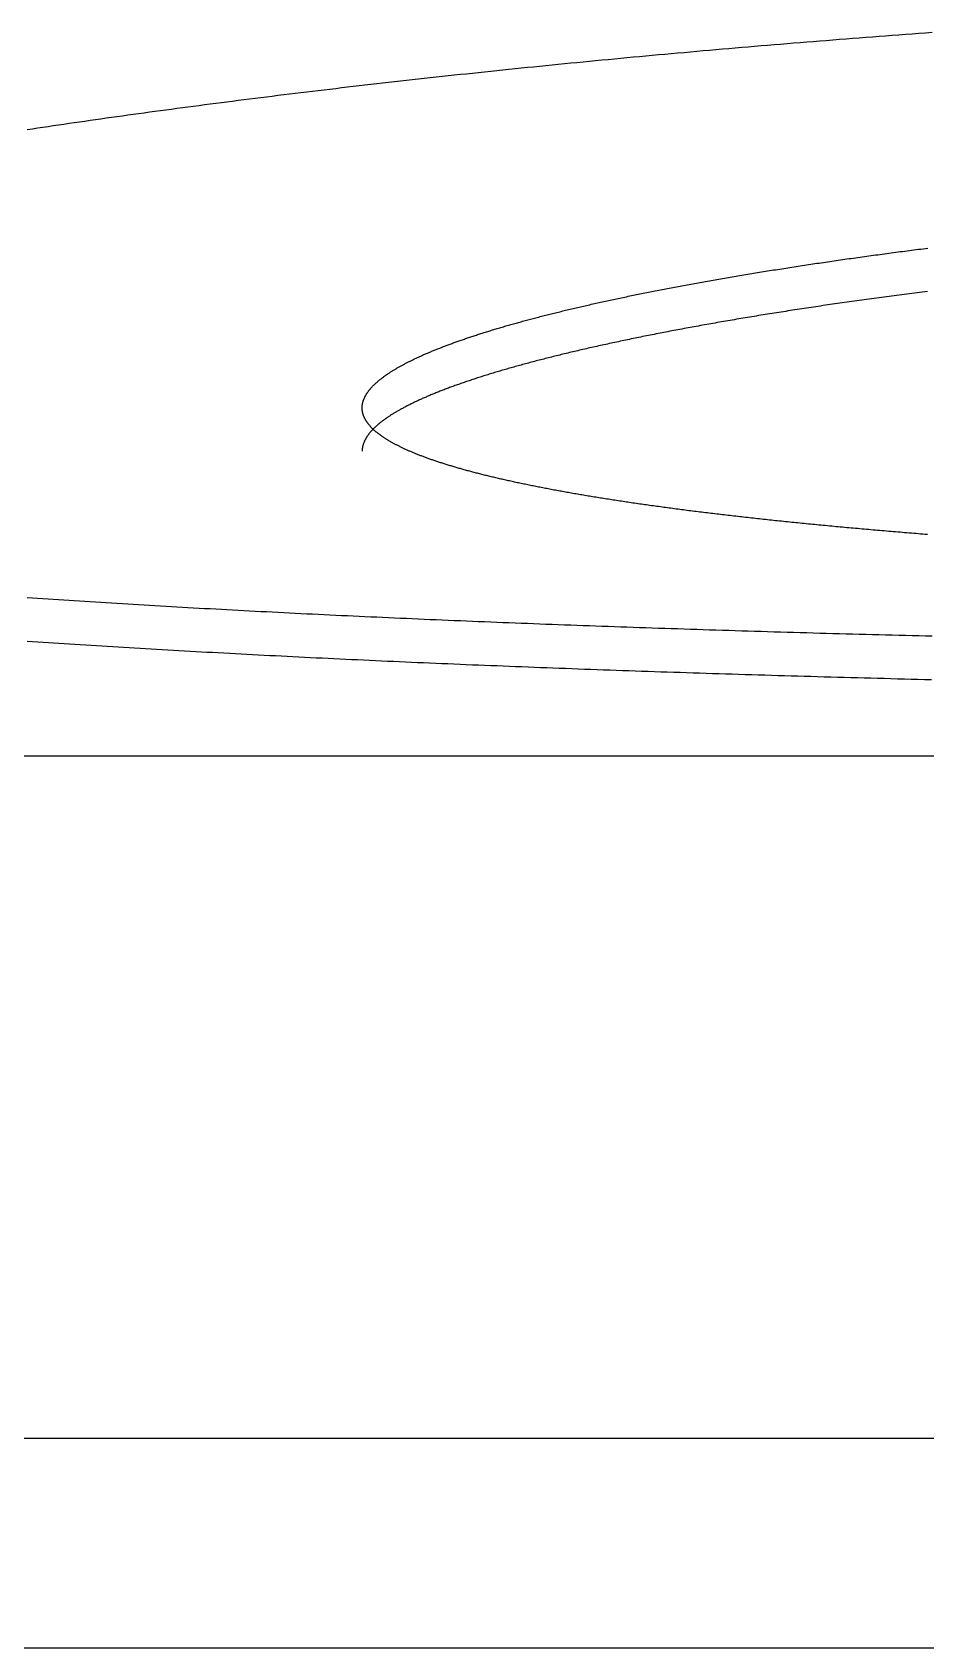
# Model space of a CAD drawing. Extents: x 2.75 to 8.34, y 2.35 to 7.17.
# Drawn here: x 7.82121 to 7.82632, y 4.00463 to 4.01389 of the extents above; entities that cross this region are included whole.
import ezdxf

# ---------------------------------------------------------------- set-up
doc = ezdxf.new("R2010")
doc.units = 0
doc.header["$LTSCALE"] = 0.5
doc.layers.add('TANGENT_LINES', color=7, linetype='CONTINUOUS')
doc.layers.add('VISIBLE', color=7, linetype='CONTINUOUS')

msp = doc.modelspace()

# ---------------------------------------------------------------- linework, layer by layer
at = {"layer": 'TANGENT_LINES'}
for p, q in [((7.8831909, 4.0097398), (7.7835034, 4.0097398)), ((7.7835034, 4.0058339), (7.8831909, 4.0058339))]:
    msp.add_line(p, q, dxfattribs=at)
at = {"layer": 'VISIBLE'}
msp.add_line((7.6545628, 4.004633), (7.9006258, 4.004633), dxfattribs=at)
for points in [[(7.8211792, 4.0133309), (7.8212089, 4.0133353), (7.8212386, 4.0133398), (7.8212684, 4.0133442), (7.8212983, 4.0133487), (7.8213283, 4.0133531), (7.8213583, 4.0133575), (7.8213884, 4.0133619), (7.8214186, 4.0133663), (7.8214488, 4.0133707), (7.8214791, 4.0133751), (7.8215095, 4.0133794), (7.82154, 4.0133838), (7.8215705, 4.0133881), (7.8216011, 4.0133925), (7.8216317, 4.0133968), (7.8216624, 4.0134012), (7.8216932, 4.0134055), (7.8217241, 4.0134098), (7.821755, 4.0134141), (7.821786, 4.0134184), (7.8218171, 4.0134227), (7.8218482, 4.0134269), (7.8218794, 4.0134312), (7.8219107, 4.0134355), (7.8219421, 4.0134397), (7.8219735, 4.0134439), (7.8220049, 4.0134482), (7.8220365, 4.0134524), (7.8220681, 4.0134566), (7.8220997, 4.0134608), (7.8221315, 4.013465), (7.8221633, 4.0134692), (7.8221952, 4.0134734), (7.8222271, 4.0134775), (7.8222591, 4.0134817), (7.8222912, 4.0134858), (7.8223233, 4.01349), (7.8223555, 4.0134941), (7.8223877, 4.0134982), (7.8224201, 4.0135023), (7.8224524, 4.0135064), (7.8224849, 4.0135105), (7.8225174, 4.0135146), (7.82255, 4.0135186), (7.8225826, 4.0135227), (7.8226153, 4.0135267), (7.8226481, 4.0135308), (7.8226809, 4.0135348), (7.8227138, 4.0135388), (7.8227468, 4.0135428), (7.8227798, 4.0135468), (7.8228129, 4.0135508), (7.822846, 4.0135548), (7.8228792, 4.0135588), (7.8229125, 4.0135627), (7.8229458, 4.0135667), (7.8229792, 4.0135706), (7.8230127, 4.0135745), (7.8230462, 4.0135784), (7.8230798, 4.0135823), (7.8231134, 4.0135862), (7.8231471, 4.0135901), (7.8231808, 4.013594), (7.8232146, 4.0135978), (7.8232485, 4.0136017), (7.8232824, 4.0136055), (7.8233164, 4.0136094), (7.8233505, 4.0136132), (7.8233846, 4.013617), (7.8234188, 4.0136208), (7.823453, 4.0136246), (7.8234873, 4.0136283), (7.8235216, 4.0136321), (7.823556, 4.0136358), (7.8235905, 4.0136396), (7.823625, 4.0136433), (7.8236595, 4.013647), (7.8236942, 4.0136507), (7.8237288, 4.0136544), (7.8237636, 4.0136581), (7.8237984, 4.0136618), (7.8238332, 4.0136654), (7.8238681, 4.0136691), (7.8239031, 4.0136727), (7.8239381, 4.0136763), (7.8239732, 4.0136799), (7.8240083, 4.0136835), (7.8240435, 4.0136871), (7.8240788, 4.0136907), (7.824114, 4.0136943), (7.8241494, 4.0136978), (7.8241848, 4.0137014), (7.8242203, 4.0137049), (7.8242558, 4.0137084), (7.8242913, 4.0137119), (7.8243269, 4.0137154), (7.8243626, 4.0137189), (7.8243983, 4.0137223), (7.8244341, 4.0137258), (7.8244699, 4.0137292), (7.8245058, 4.0137327), (7.8245417, 4.0137361), (7.8245777, 4.0137395), (7.8246138, 4.0137429), (7.8246498, 4.0137463), (7.824686, 4.0137496), (7.8247222, 4.013753), (7.8247584, 4.0137563), (7.8247947, 4.0137597), (7.824831, 4.013763), (7.8248674, 4.0137663), (7.8249039, 4.0137696), (7.8249404, 4.0137729), (7.8249769, 4.0137761), (7.8250135, 4.0137794), (7.8250501, 4.0137826), (7.8250868, 4.0137859), (7.8251235, 4.0137891), (7.8251603, 4.0137923), (7.8251971, 4.0137955), (7.825234, 4.0137987), (7.8252709, 4.0138018), (7.8253079, 4.013805), (7.8253449, 4.0138081), (7.825382, 4.0138112), (7.8254191, 4.0138143), (7.8254563, 4.0138174), (7.8254935, 4.0138205), (7.8255307, 4.0138236), (7.825568, 4.0138266), (7.8256054, 4.0138297), (7.8256428, 4.0138327), (7.8256802, 4.0138357), (7.8257177, 4.0138387), (7.8257552, 4.0138417), (7.8257928, 4.0138447), (7.8258304, 4.0138477), (7.8258681, 4.0138506), (7.8259058, 4.0138535), (7.8259435, 4.0138565), (7.8259813, 4.0138594), (7.8260191, 4.0138623), (7.826057, 4.0138651), (7.8260949, 4.013868), (7.8261329, 4.0138709), (7.8261709, 4.0138737), (7.8262089, 4.0138765), (7.826247, 4.0138793), (7.8262852, 4.0138821), (7.8263233, 4.0138849), (7.8263615, 4.0138877)], [(7.826335, 4.0110103), (7.8263218, 4.0110113), (7.8263086, 4.0110124), (7.8262954, 4.0110134), (7.8262822, 4.0110145), (7.826269, 4.0110156), (7.8262559, 4.0110166), (7.8262428, 4.0110177), (7.8262297, 4.0110188), (7.8262167, 4.0110198), (7.8262036, 4.0110209), (7.8261906, 4.011022), (7.8261776, 4.011023), (7.8261646, 4.0110241), (7.8261517, 4.0110252), (7.8261387, 4.0110263), (7.8261258, 4.0110274), (7.8261129, 4.0110285), (7.8261001, 4.0110296), (7.8260872, 4.0110307), (7.8260744, 4.0110318), (7.8260616, 4.0110329), (7.8260488, 4.011034), (7.826036, 4.0110351), (7.8260233, 4.0110362), (7.8260106, 4.0110373), (7.8259979, 4.0110384), (7.8259852, 4.0110395), (7.8259726, 4.0110406), (7.82596, 4.0110418), (7.8259474, 4.0110429), (7.8259348, 4.011044), (7.8259223, 4.0110451), (7.8259098, 4.0110463), (7.8258973, 4.0110474), (7.8258848, 4.0110485), (7.8258723, 4.0110497), (7.8258599, 4.0110508), (7.8258475, 4.011052), (7.8258352, 4.0110531), (7.8258228, 4.0110543), (7.8258105, 4.0110554), (7.8257982, 4.0110566), (7.8257859, 4.0110577), (7.8257737, 4.0110589), (7.8257614, 4.01106), (7.8257492, 4.0110612), (7.8257371, 4.0110624), (7.8257249, 4.0110635), (7.8257128, 4.0110647), (7.8257007, 4.0110659), (7.8256886, 4.011067), (7.8256766, 4.0110682), (7.8256645, 4.0110694), (7.8256525, 4.0110706), (7.8256406, 4.0110718), (7.8256286, 4.0110729), (7.8256167, 4.0110741), (7.8256048, 4.0110753), (7.8255929, 4.0110765), (7.825581, 4.0110777), (7.8255692, 4.0110789), (7.8255574, 4.0110801), (7.8255456, 4.0110813), (7.8255339, 4.0110825), (7.8255222, 4.0110837), (7.8255105, 4.0110849), (7.8254988, 4.0110861), (7.8254871, 4.0110874), (7.8254755, 4.0110886), (7.8254639, 4.0110898), (7.8254523, 4.011091), (7.8254408, 4.0110922), (7.8254293, 4.0110935), (7.8254178, 4.0110947), (7.8254063, 4.0110959), (7.8253948, 4.0110972), (7.8253834, 4.0110984), (7.825372, 4.0110996), (7.8253606, 4.0111009), (7.8253493, 4.0111021), (7.825338, 4.0111034), (7.8253267, 4.0111046), (7.8253154, 4.0111059), (7.8253041, 4.0111071), (7.8252929, 4.0111084), (7.8252817, 4.0111096), (7.8252706, 4.0111109), (7.8252594, 4.0111121), (7.8252483, 4.0111134), (7.8252372, 4.0111147), (7.8252261, 4.0111159), (7.8252151, 4.0111172), (7.8252041, 4.0111185), (7.8251931, 4.0111198), (7.8251821, 4.0111211), (7.8251712, 4.0111223), (7.8251603, 4.0111236), (7.8251494, 4.0111249), (7.8251385, 4.0111262), (7.8251277, 4.0111275), (7.8251169, 4.0111288), (7.8251061, 4.0111301), (7.8250954, 4.0111314), (7.8250846, 4.0111327), (7.8250739, 4.011134), (7.8250632, 4.0111353), (7.8250526, 4.0111366), (7.825042, 4.0111379), (7.8250314, 4.0111392), (7.8250208, 4.0111405), (7.8250102, 4.0111418), (7.8249997, 4.0111432), (7.8249892, 4.0111445), (7.8249788, 4.0111458), (7.8249683, 4.0111471), (7.8249579, 4.0111485), (7.8249475, 4.0111498), (7.8249371, 4.0111511), (7.8249268, 4.0111525), (7.8249165, 4.0111538), (7.8249062, 4.0111551), (7.824896, 4.0111565), (7.8248857, 4.0111578), (7.8248755, 4.0111592), (7.8248653, 4.0111605), (7.8248552, 4.0111619), (7.8248451, 4.0111632), (7.824835, 4.0111646), (7.8248249, 4.011166), (7.8248148, 4.0111673), (7.8248048, 4.0111687), (7.8247948, 4.0111701), (7.8247849, 4.0111714), (7.8247749, 4.0111728), (7.824765, 4.0111742), (7.8247551, 4.0111755), (7.8247453, 4.0111769), (7.8247354, 4.0111783), (7.8247256, 4.0111797), (7.8247159, 4.0111811), (7.8247061, 4.0111825), (7.8246964, 4.0111839), (7.8246867, 4.0111852), (7.824677, 4.0111866), (7.8246674, 4.011188), (7.8246577, 4.0111894), (7.8246482, 4.0111908), (7.8246386, 4.0111923), (7.8246291, 4.0111937), (7.8246195, 4.0111951), (7.8246101, 4.0111965), (7.8246006, 4.0111979), (7.8245912, 4.0111993), (7.8245818, 4.0112007), (7.8245724, 4.0112022), (7.8245631, 4.0112036), (7.8245537, 4.011205), (7.8245445, 4.0112064), (7.8245352, 4.0112079), (7.824526, 4.0112093), (7.8245167, 4.0112107), (7.8245076, 4.0112122), (7.8244984, 4.0112136), (7.8244893, 4.0112151), (7.8244802, 4.0112165), (7.8244711, 4.0112179), (7.8244621, 4.0112194), (7.824453, 4.0112208), (7.824444, 4.0112223), (7.8244351, 4.0112238), (7.8244262, 4.0112252), (7.8244172, 4.0112267), (7.8244084, 4.0112281), (7.8243995, 4.0112296), (7.8243907, 4.0112311), (7.8243819, 4.0112326), (7.8243731, 4.011234), (7.8243644, 4.0112355), (7.8243557, 4.011237), (7.824347, 4.0112385), (7.8243383, 4.0112399), (7.8243297, 4.0112414), (7.8243211, 4.0112429), (7.8243125, 4.0112444), (7.824304, 4.0112459), (7.8242954, 4.0112474), (7.824287, 4.0112489), (7.8242785, 4.0112504), (7.8242701, 4.0112519), (7.8242617, 4.0112534), (7.8242533, 4.0112549), (7.8242449, 4.0112564), (7.8242366, 4.0112579), (7.8242283, 4.0112594), (7.82422, 4.0112609), (7.8242118, 4.0112625), (7.8242036, 4.011264), (7.8241954, 4.0112655), (7.8241873, 4.011267), (7.8241791, 4.0112686), (7.824171, 4.0112701), (7.824163, 4.0112716), (7.8241549, 4.0112732), (7.8241469, 4.0112747), (7.8241389, 4.0112762), (7.824131, 4.0112778), (7.824123, 4.0112793), (7.8241151, 4.0112809), (7.8241073, 4.0112824), (7.8240994, 4.011284), (7.8240916, 4.0112855), (7.8240838, 4.0112871), (7.8240761, 4.0112886), (7.8240683, 4.0112902), (7.8240606, 4.0112918), (7.824053, 4.0112933), (7.8240453, 4.0112949), (7.8240377, 4.0112965), (7.8240301, 4.011298), (7.8240226, 4.0112996), (7.8240151, 4.0113012), (7.8240076, 4.0113028), (7.8240001, 4.0113043), (7.8239926, 4.0113059), (7.8239852, 4.0113075), (7.8239778, 4.0113091), (7.8239705, 4.0113107), (7.8239632, 4.0113123), (7.8239559, 4.0113139), (7.8239486, 4.0113155), (7.8239414, 4.0113171), (7.8239342, 4.0113187), (7.823927, 4.0113203), (7.8239198, 4.0113219), (7.8239127, 4.0113235), (7.8239056, 4.0113251), (7.8238985, 4.0113267), (7.8238915, 4.0113283), (7.8238845, 4.0113299), (7.8238775, 4.0113316), (7.8238706, 4.0113332), (7.8238637, 4.0113348), (7.8238568, 4.0113364), (7.8238499, 4.0113381), (7.8238431, 4.0113397), (7.8238363, 4.0113413), (7.8238295, 4.011343), (7.8238228, 4.0113446), (7.8238161, 4.0113462), (7.8238094, 4.0113479), (7.8238028, 4.0113495), (7.8237961, 4.0113512), (7.8237896, 4.0113528), (7.823783, 4.0113545), (7.8237765, 4.0113561), (7.82377, 4.0113578), (7.8237635, 4.0113594), (7.8237571, 4.0113611), (7.8237507, 4.0113627), (7.8237443, 4.0113644), (7.823738, 4.011366), (7.8237317, 4.0113677), (7.8237254, 4.0113694), (7.8237192, 4.011371), (7.823713, 4.0113727), (7.8237068, 4.0113744), (7.8237006, 4.0113761), (7.8236945, 4.0113777), (7.8236884, 4.0113794), (7.8236823, 4.0113811), (7.8236763, 4.0113828), (7.8236703, 4.0113845), (7.8236643, 4.0113861), (7.8236584, 4.0113878), (7.8236525, 4.0113895), (7.8236466, 4.0113912), (7.8236408, 4.0113929), (7.8236349, 4.0113946), (7.8236292, 4.0113963), (7.8236234, 4.011398), (7.8236177, 4.0113997), (7.823612, 4.0114014), (7.8236063, 4.0114031), (7.8236007, 4.0114048), (7.8235951, 4.0114065), (7.8235895, 4.0114082), (7.823584, 4.0114099), (7.8235785, 4.0114117), (7.823573, 4.0114134), (7.8235676, 4.0114151), (7.8235621, 4.0114168), (7.8235568, 4.0114185), (7.8235514, 4.0114203), (7.8235461, 4.011422), (7.8235408, 4.0114237), (7.8235355, 4.0114254), (7.8235303, 4.0114272), (7.8235251, 4.0114289), (7.8235199, 4.0114306), (7.8235148, 4.0114324), (7.8235097, 4.0114341), (7.8235046, 4.0114359), (7.8234996, 4.0114376), (7.8234946, 4.0114393), (7.8234896, 4.0114411), (7.8234846, 4.0114428), (7.8234797, 4.0114446), (7.8234748, 4.0114463), (7.8234699, 4.0114481), (7.8234651, 4.0114498), (7.8234603, 4.0114516), (7.8234556, 4.0114534), (7.8234508, 4.0114551), (7.8234461, 4.0114569), (7.8234415, 4.0114586), (7.8234368, 4.0114604), (7.8234322, 4.0114622), (7.8234276, 4.011464), (7.8234231, 4.0114657), (7.8234186, 4.0114675), (7.8234141, 4.0114693), (7.8234096, 4.0114711), (7.8234052, 4.0114728), (7.8234008, 4.0114746), (7.8233964, 4.0114764), (7.8233921, 4.0114782), (7.8233878, 4.01148), (7.8233836, 4.0114818), (7.8233793, 4.0114835), (7.8233751, 4.0114853), (7.8233709, 4.0114871), (7.8233668, 4.0114889), (7.8233627, 4.0114907), (7.8233586, 4.0114925), (7.8233546, 4.0114943), (7.8233505, 4.0114961), (7.8233466, 4.0114979), (7.8233426, 4.0114997), (7.8233387, 4.0115015), (7.8233348, 4.0115033), (7.8233309, 4.0115052), (7.8233271, 4.011507), (7.8233233, 4.0115088), (7.8233195, 4.0115106), (7.8233158, 4.0115124), (7.8233121, 4.0115142), (7.8233084, 4.0115161), (7.8233048, 4.0115179), (7.8233012, 4.0115197), (7.8232976, 4.0115215), (7.823294, 4.0115234), (7.8232905, 4.0115252), (7.823287, 4.011527), (7.8232836, 4.0115288), (7.8232802, 4.0115307), (7.8232768, 4.0115325), (7.8232734, 4.0115344), (7.8232701, 4.0115362), (7.8232668, 4.011538), (7.8232635, 4.0115399), (7.8232603, 4.0115417), (7.8232571, 4.0115436), (7.8232539, 4.0115454), (7.8232508, 4.0115473), (7.8232477, 4.0115491), (7.8232446, 4.011551), (7.8232415, 4.0115528), (7.8232385, 4.0115547), (7.8232356, 4.0115565), (7.8232326, 4.0115584), (7.8232297, 4.0115603), (7.8232268, 4.0115621), (7.8232239, 4.011564), (7.8232211, 4.0115659), (7.8232183, 4.0115677), (7.8232156, 4.0115696), (7.8232128, 4.0115715), (7.8232101, 4.0115733), (7.8232075, 4.0115752), (7.8232048, 4.0115771), (7.8232022, 4.011579), (7.8231997, 4.0115809), (7.8231971, 4.0115827), (7.8231946, 4.0115846), (7.8231921, 4.0115865), (7.8231897, 4.0115884), (7.8231873, 4.0115903), (7.8231849, 4.0115922), (7.8231826, 4.0115941), (7.8231802, 4.0115959), (7.8231779, 4.0115978), (7.8231757, 4.0115997), (7.8231735, 4.0116016), (7.8231713, 4.0116035), (7.8231691, 4.0116054), (7.823167, 4.0116073), (7.8231649, 4.0116092), (7.8231628, 4.0116111), (7.8231608, 4.011613), (7.8231588, 4.011615), (7.8231568, 4.0116169), (7.8231549, 4.0116188), (7.823153, 4.0116207), (7.8231511, 4.0116226), (7.8231493, 4.0116245), (7.8231475, 4.0116264), (7.8231457, 4.0116284), (7.8231439, 4.0116303), (7.8231422, 4.0116322), (7.8231405, 4.0116341), (7.8231389, 4.011636), (7.8231373, 4.011638), (7.8231357, 4.0116399), (7.8231341, 4.0116418), (7.8231326, 4.0116438), (7.8231311, 4.0116457), (7.8231297, 4.0116476), (7.8231282, 4.0116496), (7.8231268, 4.0116515), (7.8231255, 4.0116534), (7.8231241, 4.0116554), (7.8231228, 4.0116573), (7.8231216, 4.0116593), (7.8231203, 4.0116612), (7.8231191, 4.0116631), (7.823118, 4.0116651), (7.8231168, 4.011667), (7.8231157, 4.011669), (7.8231146, 4.0116709), (7.8231136, 4.0116729), (7.8231126, 4.0116749), (7.8231116, 4.0116768), (7.8231107, 4.0116788), (7.8231098, 4.0116807), (7.8231089, 4.0116827), (7.823108, 4.0116846), (7.8231072, 4.0116866), (7.8231064, 4.0116886), (7.8231057, 4.0116905), (7.8231049, 4.0116925), (7.8231042, 4.0116945), (7.8231036, 4.0116964), (7.823103, 4.0116984), (7.8231024, 4.0117004), (7.8231018, 4.0117024), (7.8231013, 4.0117043), (7.8231008, 4.0117063), (7.8231003, 4.0117083), (7.8230999, 4.0117103), (7.8230995, 4.0117122), (7.8230991, 4.0117142), (7.8230988, 4.0117162), (7.8230985, 4.0117182), (7.8230982, 4.0117202), (7.823098, 4.0117222), (7.8230977, 4.0117242), (7.8230976, 4.0117261), (7.8230974, 4.0117281), (7.8230973, 4.0117301), (7.8230972, 4.0117321), (7.8230972, 4.0117341), (7.8230972, 4.0117361), (7.8230972, 4.0117381), (7.8230972, 4.0117401), (7.8230973, 4.0117421), (7.8230974, 4.0117441), (7.8230976, 4.0117461), (7.8230978, 4.0117481), (7.823098, 4.0117501), (7.8230982, 4.0117521), (7.8230985, 4.0117541), (7.8230988, 4.0117561), (7.8230991, 4.0117581), (7.8230995, 4.0117601), (7.8230999, 4.0117622), (7.8231004, 4.0117642), (7.8231008, 4.0117662), (7.8231013, 4.0117682), (7.8231019, 4.0117702), (7.8231024, 4.0117722), (7.823103, 4.0117742), (7.8231037, 4.0117762), (7.8231043, 4.0117783), (7.823105, 4.0117803), (7.8231057, 4.0117823), (7.8231065, 4.0117843), (7.8231073, 4.0117863), (7.8231081, 4.0117883), (7.823109, 4.0117904), (7.8231099, 4.0117924), (7.8231108, 4.0117944), (7.8231117, 4.0117964), (7.8231127, 4.0117985), (7.8231137, 4.0118005), (7.8231148, 4.0118025), (7.8231159, 4.0118045), (7.823117, 4.0118066), (7.8231181, 4.0118086), (7.8231193, 4.0118106), (7.8231205, 4.0118126), (7.8231217, 4.0118147), (7.823123, 4.0118167), (7.8231243, 4.0118187), (7.8231256, 4.0118208), (7.823127, 4.0118228), (7.8231284, 4.0118248), (7.8231298, 4.0118269), (7.8231313, 4.0118289), (7.8231328, 4.0118309), (7.8231343, 4.011833), (7.8231359, 4.011835), (7.8231375, 4.0118371), (7.8231391, 4.0118391), (7.8231407, 4.0118411), (7.8231424, 4.0118432), (7.8231442, 4.0118452), (7.8231459, 4.0118473), (7.8231477, 4.0118493), (7.8231495, 4.0118513), (7.8231513, 4.0118534), (7.8231532, 4.0118554), (7.8231551, 4.0118575), (7.8231571, 4.0118595), (7.823159, 4.0118616), (7.823161, 4.0118636), (7.8231631, 4.0118656), (7.8231651, 4.0118677), (7.8231672, 4.0118697), (7.8231694, 4.0118718), (7.8231715, 4.0118738), (7.8231737, 4.0118759), (7.823176, 4.0118779), (7.8231782, 4.01188), (7.8231805, 4.011882), (7.8231828, 4.0118841), (7.8231852, 4.0118861), (7.8231876, 4.0118882), (7.82319, 4.0118903), (7.8231924, 4.0118923), (7.8231949, 4.0118944), (7.8231974, 4.0118964), (7.8232, 4.0118985), (7.8232025, 4.0119005), (7.8232052, 4.0119026), (7.8232078, 4.0119046), (7.8232105, 4.0119067), (7.8232132, 4.0119088), (7.8232159, 4.0119108), (7.8232187, 4.0119129), (7.8232215, 4.0119149), (7.8232243, 4.011917), (7.8232271, 4.0119191), (7.82323, 4.0119211), (7.823233, 4.0119232), (7.8232359, 4.0119252), (7.8232389, 4.0119273), (7.8232419, 4.0119294), (7.823245, 4.0119314), (7.823248, 4.0119335), (7.8232511, 4.0119356), (7.8232543, 4.0119376), (7.8232575, 4.0119397), (7.8232607, 4.0119418), (7.8232639, 4.0119438), (7.8232672, 4.0119459), (7.8232705, 4.011948), (7.8232738, 4.01195), (7.8232772, 4.0119521), (7.8232806, 4.0119542), (7.823284, 4.0119562), (7.8232874, 4.0119583), (7.8232909, 4.0119604), (7.8232945, 4.0119624), (7.823298, 4.0119645), (7.8233016, 4.0119666), (7.8233052, 4.0119686), (7.8233089, 4.0119707), (7.8233125, 4.0119728), (7.8233162, 4.0119749), (7.82332, 4.0119769), (7.8233237, 4.011979), (7.8233275, 4.0119811), (7.8233314, 4.0119831), (7.8233352, 4.0119852), (7.8233391, 4.0119873), (7.8233431, 4.0119894), (7.823347, 4.0119914), (7.823351, 4.0119935), (7.823355, 4.0119956), (7.8233591, 4.0119977), (7.8233632, 4.0119997), (7.8233673, 4.0120018), (7.8233714, 4.0120039), (7.8233756, 4.012006), (7.8233798, 4.012008), (7.8233841, 4.0120101), (7.8233883, 4.0120122), (7.8233926, 4.0120143), (7.823397, 4.0120163), (7.8234013, 4.0120184), (7.8234057, 4.0120205), (7.8234101, 4.0120226), (7.8234146, 4.0120246), (7.8234191, 4.0120267), (7.8234236, 4.0120288), (7.8234282, 4.0120309), (7.8234327, 4.012033), (7.8234374, 4.012035), (7.823442, 4.0120371), (7.8234467, 4.0120392), (7.8234514, 4.0120413), (7.8234561, 4.0120433), (7.8234609, 4.0120454), (7.8234657, 4.0120475), (7.8234705, 4.0120496), (7.8234754, 4.0120517), (7.8234803, 4.0120537), (7.8234852, 4.0120558), (7.8234901, 4.0120579), (7.8234951, 4.01206), (7.8235002, 4.0120621), (7.8235052, 4.0120641), (7.8235103, 4.0120662), (7.8235154, 4.0120683), (7.8235205, 4.0120704), (7.8235257, 4.0120724), (7.8235309, 4.0120745), (7.8235361, 4.0120766), (7.8235414, 4.0120787), (7.8235467, 4.0120808), (7.823552, 4.0120828), (7.8235574, 4.0120849), (7.8235628, 4.012087), (7.8235682, 4.0120891), (7.8235736, 4.0120912), (7.8235791, 4.0120932), (7.8235846, 4.0120953), (7.8235902, 4.0120974), (7.8235957, 4.0120995), (7.8236013, 4.0121016), (7.823607, 4.0121036), (7.8236126, 4.0121057), (7.8236183, 4.0121078), (7.8236241, 4.0121099), (7.8236298, 4.0121119), (7.8236356, 4.012114), (7.8236414, 4.0121161), (7.8236473, 4.0121182), (7.8236532, 4.0121203), (7.8236591, 4.0121223), (7.823665, 4.0121244), (7.823671, 4.0121265), (7.823677, 4.0121286), (7.823683, 4.0121306), (7.8236891, 4.0121327), (7.8236952, 4.0121348), (7.8237013, 4.0121369), (7.8237075, 4.0121389), (7.8237137, 4.012141), (7.8237199, 4.0121431), (7.8237261, 4.0121452), (7.8237324, 4.0121472), (7.8237387, 4.0121493), (7.8237451, 4.0121514), (7.8237514, 4.0121535), (7.8237578, 4.0121555), (7.8237643, 4.0121576), (7.8237707, 4.0121597), (7.8237772, 4.0121618), (7.8237837, 4.0121638), (7.8237903, 4.0121659), (7.8237969, 4.012168), (7.8238035, 4.0121701), (7.8238102, 4.0121721), (7.8238168, 4.0121742), (7.8238235, 4.0121763), (7.8238303, 4.0121783), (7.823837, 4.0121804), (7.8238438, 4.0121825), (7.8238507, 4.0121846), (7.8238575, 4.0121866), (7.8238644, 4.0121887), (7.8238713, 4.0121908), (7.8238783, 4.0121928), (7.8238853, 4.0121949), (7.8238923, 4.012197), (7.8238993, 4.012199), (7.8239064, 4.0122011), (7.8239135, 4.0122032), (7.8239206, 4.0122052), (7.8239278, 4.0122073), (7.823935, 4.0122093), (7.8239422, 4.0122114), (7.8239494, 4.0122135), (7.8239567, 4.0122155), (7.823964, 4.0122176), (7.8239713, 4.0122196), (7.8239787, 4.0122217), (7.823986, 4.0122238), (7.8239935, 4.0122258), (7.8240009, 4.0122279), (7.8240084, 4.0122299), (7.8240159, 4.012232), (7.8240234, 4.012234), (7.824031, 4.0122361), (7.8240386, 4.0122381), (7.8240462, 4.0122402), (7.8240538, 4.0122422), (7.8240615, 4.0122443), (7.8240692, 4.0122463), (7.8240769, 4.0122484), (7.8240847, 4.0122504), (7.8240925, 4.0122524), (7.8241003, 4.0122545), (7.8241081, 4.0122565), (7.824116, 4.0122586), (7.8241239, 4.0122606), (7.8241318, 4.0122627), (7.8241398, 4.0122647), (7.8241478, 4.0122667), (7.8241558, 4.0122688), (7.8241638, 4.0122708), (7.8241719, 4.0122728), (7.82418, 4.0122749), (7.8241881, 4.0122769), (7.8241963, 4.0122789), (7.8242045, 4.012281), (7.8242127, 4.012283), (7.8242209, 4.012285), (7.8242292, 4.012287), (7.8242375, 4.0122891), (7.8242458, 4.0122911), (7.8242542, 4.0122931), (7.8242626, 4.0122951), (7.824271, 4.0122972), (7.8242794, 4.0122992), (7.8242879, 4.0123012), (7.8242964, 4.0123032), (7.8243049, 4.0123052), (7.8243134, 4.0123072), (7.824322, 4.0123093), (7.8243306, 4.0123113), (7.8243393, 4.0123133), (7.8243479, 4.0123153), (7.8243566, 4.0123173), (7.8243653, 4.0123193), (7.8243741, 4.0123213), (7.8243828, 4.0123233), (7.8243916, 4.0123253), (7.8244005, 4.0123273), (7.8244093, 4.0123293), (7.8244182, 4.0123313), (7.8244271, 4.0123333), (7.824436, 4.0123353), (7.824445, 4.0123373), (7.824454, 4.0123393), (7.824463, 4.0123413), (7.8244721, 4.0123433), (7.8244811, 4.0123453), (7.8244902, 4.0123473), (7.8244994, 4.0123493), (7.8245085, 4.0123513), (7.8245177, 4.0123533), (7.8245269, 4.0123553), (7.8245362, 4.0123573), (7.8245454, 4.0123592), (7.8245547, 4.0123612), (7.8245641, 4.0123632), (7.8245734, 4.0123652), (7.8245828, 4.0123672), (7.8245922, 4.0123691), (7.8246016, 4.0123711), (7.8246111, 4.0123731), (7.8246206, 4.0123751), (7.8246301, 4.012377), (7.8246396, 4.012379), (7.8246492, 4.012381), (7.8246588, 4.0123829), (7.8246684, 4.0123849), (7.824678, 4.0123869), (7.8246877, 4.0123888), (7.8246974, 4.0123908), (7.8247071, 4.0123928), (7.8247169, 4.0123947), (7.8247267, 4.0123967), (7.8247365, 4.0123986), (7.8247463, 4.0124006), (7.8247562, 4.0124025), (7.824766, 4.0124045), (7.824776, 4.0124064), (7.8247859, 4.0124084), (7.8247959, 4.0124103), (7.8248059, 4.0124123), (7.8248159, 4.0124142), (7.8248259, 4.0124162), (7.824836, 4.0124181), (7.8248461, 4.01242), (7.8248562, 4.012422), (7.8248664, 4.0124239), (7.8248766, 4.0124259), (7.8248868, 4.0124278), (7.824897, 4.0124297), (7.8249073, 4.0124317), (7.8249176, 4.0124336), (7.8249279, 4.0124355), (7.8249382, 4.0124374), (7.8249486, 4.0124394), (7.824959, 4.0124413), (7.8249694, 4.0124432), (7.8249798, 4.0124451), (7.8249903, 4.012447), (7.8250008, 4.012449), (7.8250113, 4.0124509), (7.8250219, 4.0124528), (7.8250324, 4.0124547), (7.825043, 4.0124566), (7.8250537, 4.0124585), (7.8250643, 4.0124604), (7.825075, 4.0124623), (7.8250857, 4.0124642), (7.8250964, 4.0124661), (7.8251072, 4.012468), (7.825118, 4.0124699), (7.8251288, 4.0124718), (7.8251396, 4.0124737), (7.8251505, 4.0124756), (7.8251614, 4.0124775), (7.8251723, 4.0124794), (7.8251832, 4.0124813), (7.8251942, 4.0124831), (7.8252052, 4.012485), (7.8252162, 4.0124869), (7.8252272, 4.0124888), (7.8252383, 4.0124907), (7.8252494, 4.0124925), (7.8252605, 4.0124944), (7.8252717, 4.0124963), (7.8252828, 4.0124982), (7.825294, 4.0125), (7.8253052, 4.0125019), (7.8253165, 4.0125038), (7.8253278, 4.0125056), (7.8253391, 4.0125075), (7.8253504, 4.0125094), (7.8253617, 4.0125112), (7.8253731, 4.0125131), (7.8253845, 4.0125149), (7.8253959, 4.0125168), (7.8254074, 4.0125186), (7.8254189, 4.0125205), (7.8254304, 4.0125223), (7.8254419, 4.0125242), (7.8254534, 4.012526), (7.825465, 4.0125278), (7.8254766, 4.0125297), (7.8254882, 4.0125315), (7.8254999, 4.0125333), (7.8255116, 4.0125352), (7.8255233, 4.012537), (7.825535, 4.0125388), (7.8255468, 4.0125407), (7.8255585, 4.0125425), (7.8255703, 4.0125443), (7.8255822, 4.0125461), (7.825594, 4.012548), (7.8256059, 4.0125498), (7.8256178, 4.0125516), (7.8256297, 4.0125534), (7.8256417, 4.0125552), (7.8256537, 4.012557), (7.8256657, 4.0125588), (7.8256777, 4.0125606), (7.8256897, 4.0125624), (7.8257018, 4.0125642), (7.8257139, 4.012566), (7.825726, 4.0125678), (7.8257382, 4.0125696), (7.8257504, 4.0125714), (7.8257626, 4.0125732), (7.8257748, 4.012575), (7.825787, 4.0125768), (7.8257993, 4.0125785), (7.8258116, 4.0125803), (7.8258239, 4.0125821), (7.8258363, 4.0125839), (7.8258487, 4.0125857), (7.8258611, 4.0125874), (7.8258735, 4.0125892), (7.8258859, 4.012591), (7.8258984, 4.0125927), (7.8259109, 4.0125945), (7.8259234, 4.0125963), (7.8259359, 4.012598), (7.8259485, 4.0125998), (7.8259611, 4.0126015), (7.8259737, 4.0126033), (7.8259864, 4.012605), (7.825999, 4.0126068), (7.8260117, 4.0126085), (7.8260244, 4.0126103), (7.8260372, 4.012612), (7.8260499, 4.0126137), (7.8260627, 4.0126155), (7.8260755, 4.0126172), (7.8260883, 4.0126189), (7.8261012, 4.0126207), (7.8261141, 4.0126224), (7.8261269, 4.0126241), (7.8261399, 4.0126258), (7.8261528, 4.0126275), (7.8261658, 4.0126293), (7.8261787, 4.012631), (7.8261917, 4.0126327), (7.8262048, 4.0126344), (7.8262178, 4.0126361), (7.8262309, 4.0126378), (7.8262439, 4.0126395), (7.8262571, 4.0126412), (7.8262702, 4.0126429), (7.8262833, 4.0126446), (7.8262965, 4.0126462), (7.8263097, 4.0126479), (7.8263229, 4.0126496), (7.8263361, 4.0126513)], [(7.826334, 4.0124033), (7.8263192, 4.0124014), (7.8263044, 4.0123995), (7.8262896, 4.0123977), (7.8262749, 4.0123958), (7.8262602, 4.0123939), (7.8262455, 4.012392), (7.8262309, 4.0123901), (7.8262163, 4.0123882), (7.8262017, 4.0123863), (7.8261871, 4.0123843), (7.8261726, 4.0123824), (7.8261581, 4.0123805), (7.8261436, 4.0123786), (7.8261292, 4.0123767), (7.8261148, 4.0123747), (7.8261004, 4.0123728), (7.826086, 4.0123709), (7.8260717, 4.0123689), (7.8260574, 4.012367), (7.8260431, 4.0123651), (7.8260289, 4.0123631), (7.8260146, 4.0123612), (7.8260005, 4.0123592), (7.8259863, 4.0123573), (7.8259722, 4.0123553), (7.8259581, 4.0123533), (7.825944, 4.0123514), (7.8259299, 4.0123494), (7.8259159, 4.0123474), (7.825902, 4.0123455), (7.825888, 4.0123435), (7.8258741, 4.0123415), (7.8258602, 4.0123395), (7.8258463, 4.0123376), (7.8258325, 4.0123356), (7.8258187, 4.0123336), (7.8258049, 4.0123316), (7.8257911, 4.0123296), (7.8257774, 4.0123276), (7.8257637, 4.0123256), (7.8257501, 4.0123236), (7.8257364, 4.0123216), (7.8257228, 4.0123196), (7.8257093, 4.0123176), (7.8256957, 4.0123155), (7.8256822, 4.0123135), (7.8256687, 4.0123115), (7.8256553, 4.0123095), (7.8256419, 4.0123074), (7.8256285, 4.0123054), (7.8256151, 4.0123034), (7.8256018, 4.0123013), (7.8255885, 4.0122993), (7.8255752, 4.0122973), (7.825562, 4.0122952), (7.8255488, 4.0122932), (7.8255356, 4.0122911), (7.8255225, 4.0122891), (7.8255094, 4.012287), (7.8254963, 4.012285), (7.8254832, 4.0122829), (7.8254702, 4.0122809), (7.8254572, 4.0122788), (7.8254443, 4.0122767), (7.8254313, 4.0122747), (7.8254184, 4.0122726), (7.8254056, 4.0122705), (7.8253927, 4.0122684), (7.8253799, 4.0122663), (7.8253672, 4.0122643), (7.8253544, 4.0122622), (7.8253417, 4.0122601), (7.825329, 4.012258), (7.8253164, 4.0122559), (7.8253038, 4.0122538), (7.8252912, 4.0122517), (7.8252786, 4.0122496), (7.8252661, 4.0122475), (7.8252536, 4.0122454), (7.8252412, 4.0122433), (7.8252287, 4.0122412), (7.8252163, 4.0122391), (7.825204, 4.012237), (7.8251917, 4.0122349), (7.8251794, 4.0122327), (7.8251671, 4.0122306), (7.8251549, 4.0122285), (7.8251427, 4.0122264), (7.8251305, 4.0122243), (7.8251184, 4.0122221), (7.8251063, 4.01222), (7.8250942, 4.0122179), (7.8250822, 4.0122157), (7.8250702, 4.0122136), (7.8250582, 4.0122114), (7.8250462, 4.0122093), (7.8250343, 4.0122072), (7.8250225, 4.012205), (7.8250106, 4.0122029), (7.8249988, 4.0122007), (7.824987, 4.0121986), (7.8249753, 4.0121964), (7.8249636, 4.0121942), (7.8249519, 4.0121921), (7.8249403, 4.0121899), (7.8249286, 4.0121878), (7.8249171, 4.0121856), (7.8249055, 4.0121834), (7.824894, 4.0121813), (7.8248825, 4.0121791), (7.8248711, 4.0121769), (7.8248597, 4.0121747), (7.8248483, 4.0121726), (7.8248369, 4.0121704), (7.8248256, 4.0121682), (7.8248144, 4.012166), (7.8248031, 4.0121638), (7.8247919, 4.0121616), (7.8247807, 4.0121595), (7.8247696, 4.0121573), (7.8247585, 4.0121551), (7.8247474, 4.0121529), (7.8247363, 4.0121507), (7.8247253, 4.0121485), (7.8247144, 4.0121463), (7.8247034, 4.0121441), (7.8246925, 4.0121419), (7.8246816, 4.0121397), (7.8246708, 4.0121375), (7.82466, 4.0121353), (7.8246492, 4.012133), (7.8246385, 4.0121308), (7.8246278, 4.0121286), (7.8246171, 4.0121264), (7.8246065, 4.0121242), (7.8245959, 4.012122), (7.8245853, 4.0121197), (7.8245748, 4.0121175), (7.8245643, 4.0121153), (7.8245538, 4.0121131), (7.8245434, 4.0121108), (7.824533, 4.0121086), (7.8245227, 4.0121064), (7.8245123, 4.0121042), (7.8245021, 4.0121019), (7.8244918, 4.0120997), (7.8244816, 4.0120974), (7.8244714, 4.0120952), (7.8244612, 4.012093), (7.8244511, 4.0120907), (7.8244411, 4.0120885), (7.824431, 4.0120862), (7.824421, 4.012084), (7.824411, 4.0120817), (7.8244011, 4.0120795), (7.8243912, 4.0120773), (7.8243813, 4.012075), (7.8243715, 4.0120727), (7.8243617, 4.0120705), (7.8243519, 4.0120682), (7.8243422, 4.012066), (7.8243325, 4.0120637), (7.8243229, 4.0120615), (7.8243132, 4.0120592), (7.8243036, 4.0120569), (7.8242941, 4.0120547), (7.8242846, 4.0120524), (7.8242751, 4.0120501), (7.8242657, 4.0120479), (7.8242563, 4.0120456), (7.8242469, 4.0120433), (7.8242376, 4.0120411), (7.8242283, 4.0120388), (7.824219, 4.0120365), (7.8242098, 4.0120342), (7.8242006, 4.012032), (7.8241914, 4.0120297), (7.8241823, 4.0120274), (7.8241732, 4.0120251), (7.8241642, 4.0120229), (7.8241552, 4.0120206), (7.8241462, 4.0120183), (7.8241372, 4.012016), (7.8241283, 4.0120137), (7.8241195, 4.0120114), (7.8241106, 4.0120091), (7.8241018, 4.0120069), (7.8240931, 4.0120046), (7.8240844, 4.0120023), (7.8240757, 4.012), (7.824067, 4.0119977), (7.8240584, 4.0119954), (7.8240498, 4.0119931), (7.8240413, 4.0119908), (7.8240328, 4.0119885), (7.8240243, 4.0119862), (7.8240159, 4.0119839), (7.8240075, 4.0119816), (7.8239992, 4.0119793), (7.8239908, 4.011977), (7.8239826, 4.0119747), (7.8239743, 4.0119724), (7.8239661, 4.0119701), (7.8239579, 4.0119678), (7.8239498, 4.0119655), (7.8239417, 4.0119632), (7.8239336, 4.0119609), (7.8239256, 4.0119586), (7.8239176, 4.0119563), (7.8239097, 4.011954), (7.8239018, 4.0119517), (7.8238939, 4.0119493), (7.8238861, 4.011947), (7.8238783, 4.0119447), (7.8238705, 4.0119424), (7.8238628, 4.0119401), (7.8238551, 4.0119378), (7.8238474, 4.0119355), (7.8238398, 4.0119331), (7.8238322, 4.0119308), (7.8238247, 4.0119285), (7.8238172, 4.0119262), (7.8238097, 4.0119239), (7.8238023, 4.0119216), (7.8237949, 4.0119192), (7.8237876, 4.0119169), (7.8237802, 4.0119146), (7.823773, 4.0119123), (7.8237657, 4.01191), (7.8237585, 4.0119076), (7.8237514, 4.0119053), (7.8237442, 4.011903), (7.8237371, 4.0119007), (7.8237301, 4.0118983), (7.8237231, 4.011896), (7.8237161, 4.0118937), (7.8237092, 4.0118914), (7.8237023, 4.011889), (7.8236954, 4.0118867), (7.8236886, 4.0118844), (7.8236818, 4.0118821), (7.8236751, 4.0118797), (7.8236683, 4.0118774), (7.8236617, 4.0118751), (7.823655, 4.0118728), (7.8236484, 4.0118704), (7.8236419, 4.0118681), (7.8236354, 4.0118658), (7.8236289, 4.0118634), (7.8236224, 4.0118611), (7.823616, 4.0118588), (7.8236097, 4.0118565), (7.8236034, 4.0118541), (7.8235971, 4.0118518), (7.8235908, 4.0118495), (7.8235846, 4.0118471), (7.8235784, 4.0118448), (7.8235723, 4.0118425), (7.8235662, 4.0118401), (7.8235601, 4.0118378), (7.8235541, 4.0118355), (7.8235481, 4.0118331), (7.8235422, 4.0118308), (7.8235363, 4.0118285), (7.8235304, 4.0118261), (7.8235246, 4.0118238), (7.8235188, 4.0118215), (7.8235131, 4.0118191), (7.8235073, 4.0118168), (7.8235017, 4.0118145), (7.823496, 4.0118121), (7.8234904, 4.0118098), (7.8234849, 4.0118075), (7.8234794, 4.0118051), (7.8234739, 4.0118028), (7.8234684, 4.0118005), (7.823463, 4.0117981), (7.8234577, 4.0117958), (7.8234524, 4.0117935), (7.8234471, 4.0117911), (7.8234418, 4.0117888), (7.8234366, 4.0117865), (7.8234314, 4.0117841), (7.8234263, 4.0117818), (7.8234212, 4.0117795), (7.8234162, 4.0117771), (7.8234112, 4.0117748), (7.8234062, 4.0117725), (7.8234013, 4.0117701), (7.8233964, 4.0117678), (7.8233915, 4.0117655), (7.8233867, 4.0117631), (7.8233819, 4.0117608), (7.8233772, 4.0117585), (7.8233725, 4.0117562), (7.8233678, 4.0117538), (7.8233632, 4.0117515), (7.8233586, 4.0117492), (7.8233541, 4.0117468), (7.8233496, 4.0117445), (7.8233451, 4.0117422), (7.8233407, 4.0117398), (7.8233363, 4.0117375), (7.823332, 4.0117352), (7.8233277, 4.0117329), (7.8233234, 4.0117305), (7.8233192, 4.0117282), (7.823315, 4.0117259), (7.8233108, 4.0117235), (7.8233067, 4.0117212), (7.8233026, 4.0117189), (7.8232986, 4.0117166), (7.8232946, 4.0117142), (7.8232907, 4.0117119), (7.8232868, 4.0117096), (7.8232829, 4.0117073), (7.8232791, 4.0117049), (7.8232753, 4.0117026), (7.8232715, 4.0117003), (7.8232678, 4.011698), (7.8232641, 4.0116957), (7.8232605, 4.0116933), (7.8232569, 4.011691), (7.8232534, 4.0116887), (7.8232498, 4.0116864), (7.8232464, 4.0116841), (7.8232429, 4.0116817), (7.8232395, 4.0116794), (7.8232362, 4.0116771), (7.8232329, 4.0116748), (7.8232296, 4.0116725), (7.8232263, 4.0116702), (7.8232231, 4.0116678), (7.82322, 4.0116655), (7.8232169, 4.0116632), (7.8232138, 4.0116609), (7.8232108, 4.0116586), (7.8232078, 4.0116563), (7.8232048, 4.011654), (7.8232019, 4.0116517), (7.823199, 4.0116494), (7.8231962, 4.011647), (7.8231934, 4.0116447), (7.8231906, 4.0116424), (7.8231879, 4.0116401), (7.8231852, 4.0116378), (7.8231826, 4.0116355), (7.82318, 4.0116332), (7.8231774, 4.0116309), (7.8231749, 4.0116286), (7.8231724, 4.0116263), (7.82317, 4.011624), (7.8231676, 4.0116217), (7.8231652, 4.0116194), (7.8231629, 4.0116171), (7.8231606, 4.0116148), (7.8231584, 4.0116125), (7.8231562, 4.0116102), (7.823154, 4.0116079), (7.8231519, 4.0116056), (7.8231498, 4.0116033), (7.8231478, 4.011601), (7.8231458, 4.0115987), (7.8231439, 4.0115965), (7.8231419, 4.0115942), (7.8231401, 4.0115919), (7.8231382, 4.0115896), (7.8231364, 4.0115873), (7.8231347, 4.011585), (7.8231329, 4.0115827), (7.8231313, 4.0115805), (7.8231296, 4.0115782), (7.823128, 4.0115759), (7.8231265, 4.0115736), (7.823125, 4.0115713), (7.8231235, 4.0115691), (7.8231221, 4.0115668), (7.8231207, 4.0115645), (7.8231193, 4.0115622), (7.823118, 4.01156), (7.8231167, 4.0115577), (7.8231155, 4.0115554), (7.8231143, 4.0115531), (7.8231131, 4.0115509), (7.823112, 4.0115486), (7.8231109, 4.0115463), (7.8231099, 4.0115441), (7.8231089, 4.0115418), (7.823108, 4.0115395), (7.8231071, 4.0115373), (7.8231062, 4.011535), (7.8231054, 4.0115328), (7.8231046, 4.0115305), (7.8231038, 4.0115282), (7.8231031, 4.011526), (7.8231024, 4.0115237), (7.8231018, 4.0115215), (7.8231012, 4.0115192), (7.8231007, 4.011517), (7.8231001, 4.0115147), (7.8230997, 4.0115125), (7.8230992, 4.0115102), (7.8230989, 4.011508), (7.8230985, 4.0115057), (7.8230982, 4.0115035), (7.8230979, 4.0115013), (7.8230977, 4.011499), (7.8230975, 4.0114968), (7.8230974, 4.0114945), (7.8230973, 4.0114923), (7.8230972, 4.0114901), (7.8230972, 4.0114878)], [(7.8263615, 4.0104273), (7.8263233, 4.0104282), (7.8262852, 4.0104292), (7.826247, 4.0104302), (7.8262089, 4.0104311), (7.8261709, 4.0104321), (7.8261329, 4.0104331), (7.8260949, 4.0104341), (7.826057, 4.0104351), (7.8260191, 4.0104361), (7.8259813, 4.0104371), (7.8259435, 4.0104381), (7.8259058, 4.0104391), (7.8258681, 4.0104402), (7.8258304, 4.0104412), (7.8257928, 4.0104422), (7.8257552, 4.0104433), (7.8257177, 4.0104443), (7.8256802, 4.0104454), (7.8256428, 4.0104465), (7.8256054, 4.0104475), (7.825568, 4.0104486), (7.8255307, 4.0104497), (7.8254935, 4.0104508), (7.8254563, 4.0104519), (7.8254191, 4.010453), (7.825382, 4.0104541), (7.8253449, 4.0104552), (7.8253079, 4.0104564), (7.8252709, 4.0104575), (7.825234, 4.0104586), (7.8251971, 4.0104598), (7.8251603, 4.0104609), (7.8251235, 4.0104621), (7.8250868, 4.0104633), (7.8250501, 4.0104644), (7.8250135, 4.0104656), (7.8249769, 4.0104668), (7.8249404, 4.010468), (7.8249039, 4.0104692), (7.8248674, 4.0104704), (7.824831, 4.0104716), (7.8247947, 4.0104728), (7.8247584, 4.010474), (7.8247222, 4.0104753), (7.824686, 4.0104765), (7.8246498, 4.0104777), (7.8246138, 4.010479), (7.8245777, 4.0104802), (7.8245417, 4.0104815), (7.8245058, 4.0104828), (7.8244699, 4.0104841), (7.8244341, 4.0104853), (7.8243983, 4.0104866), (7.8243626, 4.0104879), (7.8243269, 4.0104892), (7.8242913, 4.0104905), (7.8242558, 4.0104919), (7.8242203, 4.0104932), (7.8241848, 4.0104945), (7.8241494, 4.0104959), (7.824114, 4.0104972), (7.8240788, 4.0104985), (7.8240435, 4.0104999), (7.8240083, 4.0105013), (7.8239732, 4.0105026), (7.8239381, 4.010504), (7.8239031, 4.0105054), (7.8238681, 4.0105068), (7.8238332, 4.0105082), (7.8237984, 4.0105096), (7.8237636, 4.010511), (7.8237288, 4.0105124), (7.8236942, 4.0105139), (7.8236595, 4.0105153), (7.823625, 4.0105168), (7.8235905, 4.0105182), (7.823556, 4.0105197), (7.8235216, 4.0105211), (7.8234873, 4.0105226), (7.823453, 4.0105241), (7.8234188, 4.0105256), (7.8233846, 4.010527), (7.8233505, 4.0105285), (7.8233164, 4.0105301), (7.8232824, 4.0105316), (7.8232485, 4.0105331), (7.8232146, 4.0105346), (7.8231808, 4.0105361), (7.8231471, 4.0105377), (7.8231134, 4.0105392), (7.8230798, 4.0105408), (7.8230462, 4.0105424), (7.8230127, 4.0105439), (7.8229792, 4.0105455), (7.8229458, 4.0105471), (7.8229125, 4.0105487), (7.8228792, 4.0105503), (7.822846, 4.0105519), (7.8228129, 4.0105535), (7.8227798, 4.0105551), (7.8227468, 4.0105568), (7.8227138, 4.0105584), (7.8226809, 4.01056), (7.8226481, 4.0105617), (7.8226153, 4.0105633), (7.8225826, 4.010565), (7.82255, 4.0105667), (7.8225174, 4.0105684), (7.8224849, 4.01057), (7.8224524, 4.0105717), (7.8224201, 4.0105734), (7.8223877, 4.0105752), (7.8223555, 4.0105769), (7.8223233, 4.0105786), (7.8222912, 4.0105803), (7.8222591, 4.0105821), (7.8222271, 4.0105838), (7.8221952, 4.0105856), (7.8221633, 4.0105873), (7.8221315, 4.0105891), (7.8220997, 4.0105909), (7.8220681, 4.0105927), (7.8220365, 4.0105945), (7.8220049, 4.0105963), (7.8219735, 4.0105981), (7.8219421, 4.0105999), (7.8219107, 4.0106017), (7.8218794, 4.0106035), (7.8218482, 4.0106054), (7.8218171, 4.0106072), (7.821786, 4.0106091), (7.821755, 4.0106109), (7.8217241, 4.0106128), (7.8216932, 4.0106147), (7.8216624, 4.0106166), (7.8216317, 4.0106185), (7.8216011, 4.0106204), (7.8215705, 4.0106223), (7.82154, 4.0106242), (7.8215095, 4.0106261), (7.8214791, 4.010628), (7.8214488, 4.01063), (7.8214186, 4.0106319), (7.8213884, 4.0106339), (7.8213583, 4.0106358), (7.8213283, 4.0106378), (7.8212983, 4.0106398), (7.8212684, 4.0106418), (7.8212386, 4.0106437), (7.8212089, 4.0106457), (7.8211792, 4.0106478)], [(7.8263568, 4.0101778), (7.8263181, 4.0101788), (7.8262794, 4.0101797), (7.8262408, 4.0101807), (7.8262023, 4.0101817), (7.8261638, 4.0101827), (7.8261253, 4.0101837), (7.8260869, 4.0101847), (7.8260485, 4.0101857), (7.8260101, 4.0101867), (7.8259718, 4.0101878), (7.8259336, 4.0101888), (7.8258954, 4.0101898), (7.8258572, 4.0101909), (7.8258191, 4.0101919), (7.825781, 4.010193), (7.825743, 4.010194), (7.825705, 4.0101951), (7.8256671, 4.0101962), (7.8256292, 4.0101973), (7.8255914, 4.0101984), (7.8255536, 4.0101995), (7.8255158, 4.0102006), (7.8254781, 4.0102017), (7.8254405, 4.0102028), (7.8254029, 4.0102039), (7.8253653, 4.010205), (7.8253278, 4.0102062), (7.8252904, 4.0102073), (7.8252529, 4.0102085), (7.8252156, 4.0102096), (7.8251783, 4.0102108), (7.825141, 4.010212), (7.8251038, 4.0102131), (7.8250666, 4.0102143), (7.8250295, 4.0102155), (7.8249924, 4.0102167), (7.8249554, 4.0102179), (7.8249185, 4.0102191), (7.8248815, 4.0102203), (7.8248447, 4.0102216), (7.8248079, 4.0102228), (7.8247711, 4.010224), (7.8247344, 4.0102253), (7.8246977, 4.0102265), (7.8246611, 4.0102278), (7.8246246, 4.010229), (7.8245881, 4.0102303), (7.8245516, 4.0102316), (7.8245152, 4.0102329), (7.8244789, 4.0102342), (7.8244426, 4.0102355), (7.8244064, 4.0102368), (7.8243702, 4.0102381), (7.8243341, 4.0102394), (7.824298, 4.0102407), (7.824262, 4.0102421), (7.824226, 4.0102434), (7.8241901, 4.0102448), (7.8241543, 4.0102461), (7.8241185, 4.0102475), (7.8240827, 4.0102489), (7.824047, 4.0102502), (7.8240114, 4.0102516), (7.8239758, 4.010253), (7.8239403, 4.0102544), (7.8239049, 4.0102558), (7.8238695, 4.0102572), (7.8238341, 4.0102586), (7.8237988, 4.0102601), (7.8237636, 4.0102615), (7.8237284, 4.0102629), (7.8236933, 4.0102644), (7.8236582, 4.0102658), (7.8236232, 4.0102673), (7.8235883, 4.0102688), (7.8235534, 4.0102702), (7.8235186, 4.0102717), (7.8234838, 4.0102732), (7.8234491, 4.0102747), (7.8234145, 4.0102762), (7.8233799, 4.0102777), (7.8233454, 4.0102793), (7.8233109, 4.0102808), (7.8232765, 4.0102823), (7.8232422, 4.0102839), (7.8232079, 4.0102854), (7.8231737, 4.010287), (7.8231395, 4.0102885), (7.8231054, 4.0102901), (7.8230714, 4.0102917), (7.8230374, 4.0102933), (7.8230035, 4.0102949), (7.8229696, 4.0102965), (7.8229358, 4.0102981), (7.8229021, 4.0102997), (7.8228684, 4.0103013), (7.8228348, 4.0103029), (7.8228013, 4.0103046), (7.8227678, 4.0103062), (7.8227344, 4.0103079), (7.8227011, 4.0103095), (7.8226678, 4.0103112), (7.8226346, 4.0103129), (7.8226014, 4.0103146), (7.8225683, 4.0103162), (7.8225353, 4.0103179), (7.8225024, 4.0103197), (7.8224695, 4.0103214), (7.8224366, 4.0103231), (7.8224039, 4.0103248), (7.8223712, 4.0103266), (7.8223386, 4.0103283), (7.822306, 4.0103301), (7.8222735, 4.0103318), (7.8222411, 4.0103336), (7.8222087, 4.0103354), (7.8221764, 4.0103371), (7.8221442, 4.0103389), (7.822112, 4.0103407), (7.8220799, 4.0103425), (7.8220479, 4.0103443), (7.822016, 4.0103462), (7.8219841, 4.010348), (7.8219523, 4.0103498), (7.8219205, 4.0103517), (7.8218888, 4.0103535), (7.8218572, 4.0103554), (7.8218257, 4.0103573), (7.8217942, 4.0103591), (7.8217628, 4.010361), (7.8217314, 4.0103629), (7.8217002, 4.0103648), (7.821669, 4.0103667), (7.8216379, 4.0103686), (7.8216068, 4.0103706), (7.8215758, 4.0103725), (7.8215449, 4.0103744), (7.8215141, 4.0103764), (7.8214833, 4.0103783), (7.8214526, 4.0103803), (7.821422, 4.0103823), (7.8213914, 4.0103842), (7.8213609, 4.0103862), (7.8213305, 4.0103882), (7.8213002, 4.0103902), (7.8212699, 4.0103922), (7.8212397, 4.0103943), (7.8212096, 4.0103963), (7.8211796, 4.0103983)]]:
    msp.add_lwpolyline(points, dxfattribs=at)

doc.saveas('drawing.dxf')
